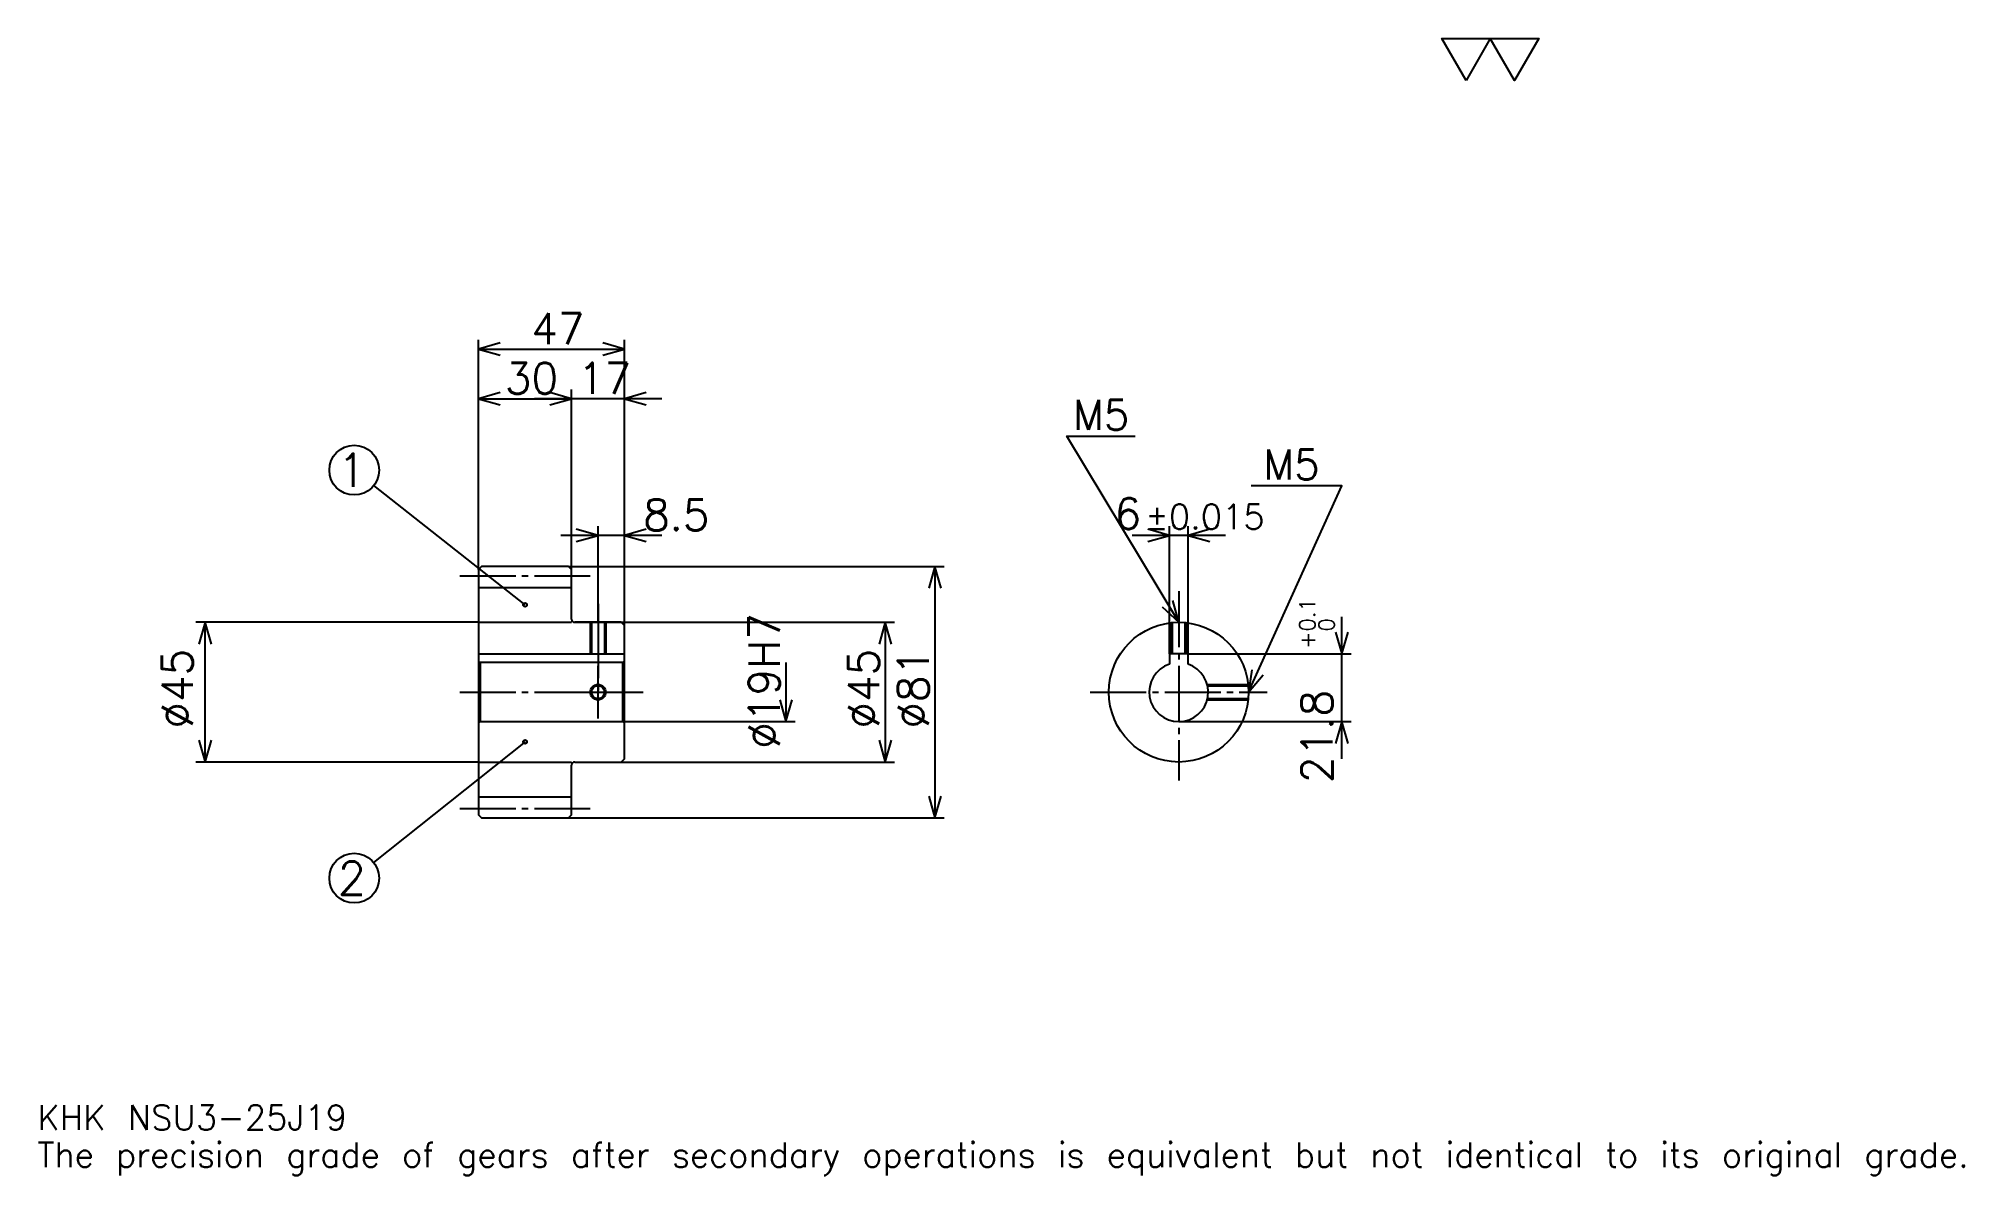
# Model space of a CAD drawing. Extents: x 20 to 641, y 7 to 374.
import ezdxf

# ---------------------------------------------------------------- set-up
doc = ezdxf.new("R2010")
doc.units = 0
doc.linetypes.add('DASHDOT', pattern=[24, 18, -2, 2, -2])
doc.layers.get('0').update_dxf_attribs({"linetype": 'CONTINUOUS'})
doc.layers.add('DASHDOT', color=6, linetype='DASHDOT')
doc.styles.add('KANJI', font='TXT', dxfattribs={"bigfont": 'BIGFONT'})

msp = doc.modelspace()

# ---------------------------------------------------------------- linework, layer by layer
at = {"color": 5}
for p, q in [((162, 203.5), (162, 276.5)), ((162, 273.5), (209, 273.5)), ((209, 203.5), (209, 276.5)), ((192, 203.5), (192, 260.5)), ((162, 257.5), (192, 257.5)), ((221, 257.5), (180, 257.5)), ((177, 191.125), (128.281616, 229.546082)), ((221, 213.5), (188.5, 213.5)), ((200.5, 203.5), (200.5, 216.5)), ((402.5, 213.5), (372.5, 213.5)), ((384.5, 175.300003), (384.5, 216.5)), ((390.5, 175.300003), (390.5, 216.5)), ((162, 202.5), (162, 203.5)), ((191, 203.5), (209, 203.5)), ((192, 202.5), (192, 203.5)), ((200.5, 185.5), (200.5, 203.5)), ((200.5, 185.5), (200.5, 203.5)), ((209, 203.5), (312, 203.5)), ((209, 184.5), (209, 203.5)), ((309, 203.5), (309, 122.5)), ((440, 141.5), (440, 187.300003)), ((162, 185.5), (71, 185.5)), ((74, 140.5), (74, 185.5)), ((193, 185.5), (209, 185.5)), ((209, 185.5), (296, 185.5)), ((293, 185.5), (293, 140.5)), ((390.5, 175.300003), (443, 175.300003)), ((261, 172.5), (261, 153.5)), ((209, 153.5), (264, 153.5)), ((387.5, 153.5), (443, 153.5)), ((177, 147), (128.252487, 108.090622)), ((162, 140.5), (71, 140.5)), ((193, 140.5), (209, 140.5)), ((209, 140.5), (296, 140.5)), ((191, 122.5), (209, 122.5)), ((209, 122.5), (312, 122.5))]:
    msp.add_line(p, q, dxfattribs=at)
at = {"color": 4}
for p, q in [((162, 196.75), (192, 196.75)), ((162, 185.5), (192, 185.5)), ((162, 175.300003), (209, 175.300003)), ((162.5, 172.5), (162.5, 153.5)), ((208.5, 172.5), (209, 173)), ((208.5, 153.5), (209, 153)), ((162, 140.5), (192, 140.5)), ((162, 129.25), (192, 129.25))]:
    msp.add_line(p, q, dxfattribs=at)
at = {"color": 7}
msp.add_lwpolyline([(480, 360), (472.200012, 373.519989), (503.399994, 373.519989), (495.600006, 360), (487.799988, 373.519989), (480, 360)], dxfattribs=at)
at = {"color": 5}
for points in [[(169, 275.5), (162, 273.5), (169, 271.5)], [(202, 271.5), (209, 273.5), (202, 275.5)], [(169, 259.5), (162, 257.5), (169, 255.5)], [(185, 255.5), (192, 257.5), (185, 259.5)], [(185, 255.5), (192, 257.5), (185, 259.5)], [(216, 259.5), (209, 257.5), (216, 255.5)], [(387.5, 185.5), (351.5, 245.5), (373.5, 245.5)], [(410, 163), (440, 229.5), (410.799988, 229.5)], [(193.5, 211.5), (200.5, 213.5), (193.5, 215.5)], [(216, 215.5), (209, 213.5), (216, 211.5)], [(377.5, 211.5), (384.5, 213.5), (377.5, 215.5)], [(397.5, 215.5), (390.5, 213.5), (397.5, 211.5)], [(311, 196.5), (309, 203.5), (307, 196.5)], [(382.183533, 190.473465), (387.5, 185.5), (385.613525, 192.531448)], [(76, 178.5), (74, 185.5), (72, 178.5)], [(295, 178.5), (293, 185.5), (291, 178.5)], [(438, 182.300003), (440, 175.300003), (442, 182.300003)], [(411.055481, 170.203186), (410, 163), (414.701599, 168.558319)], [(259, 160.5), (261, 153.5), (263, 160.5)], [(442, 146.5), (440, 153.5), (438, 146.5)], [(72, 147.5), (74, 140.5), (76, 147.5)], [(291, 147.5), (293, 140.5), (295, 147.5)], [(307, 129.5), (309, 122.5), (311, 129.5)]]:
    msp.add_lwpolyline(points, dxfattribs=at)
at = {"color": 4}
for points in [[(192, 186.5), (192, 202.5), (191, 203.5), (163, 203.5), (162, 202.5), (162, 153)], [(193, 140.5), (208, 140.5), (209, 141.5), (209, 184.5), (208, 185.5), (193, 185.5)], [(198, 185.5), (198, 175.300003)], [(198.434998, 185.5), (198.434998, 175.300003)], [(202.565002, 185.5), (202.565002, 175.300003)], [(203, 185.5), (203, 175.300003)], [(385, 175.300003), (385, 185.360687)], [(385.434998, 175.300003), (385.434998, 185.405045)], [(389.565002, 175.300003), (389.565002, 185.405045)], [(390, 175.300003), (390, 185.360687)], [(390.5, 172.013885), (390.5, 175.300003), (384.5, 175.300003), (384.5, 172.013885)], [(162, 153), (162.5, 153.5), (208.5, 153.5), (208.5, 172.5), (162.5, 172.5), (162, 173)], [(396.665161, 165.5), (409.860687, 165.5)], [(396.772858, 165.065002), (409.905029, 165.065002)], [(396.665161, 160.5), (409.860687, 160.5)], [(396.772858, 160.934998), (409.905029, 160.934998)], [(162, 153), (162, 123.5), (163, 122.5), (191, 122.5), (192, 123.5), (192, 139.5)]]:
    msp.add_lwpolyline(points, dxfattribs=at)
at = {"color": 5}
for centre, radius in [((122, 234.5), 8), ((177, 191.125), 0.6), ((177, 147), 0.6), ((122, 103.099998), 8)]:
    msp.add_circle(centre, radius, dxfattribs=at)
at = {"color": 4}
for centre, radius in [((387.5, 163), 22.5), ((200.5, 163), 2.065)]:
    msp.add_circle(centre, radius, dxfattribs=at)
at = {"color": 7}
msp.add_circle((200.5, 163), 2.5, dxfattribs=at)
at = {"color": 4}
for centre, radius, start, end in [((193, 186.5), 1, 180, 270), ((387.5, 163), 9.5, 108.408480326, 71.591519674), ((193, 139.5), 1, 90, 180)]:
    msp.add_arc(centre, radius, start, end, dxfattribs=at)
at = {"layer": 'DASHDOT', "color": 7}
for p, q in [((156, 200.5), (198, 200.5)), ((387.5, 195.5), (387.5, 134.5)), ((200.5, 185.5), (200.5, 163)), ((156, 163), (215, 163)), ((359, 163), (416, 163)), ((156, 125.5), (198, 125.5))]:
    msp.add_line(p, q, dxfattribs=at)
for points in [[(200.5, 191.5), (200.5, 169.300003)], [(200.5, 154.5), (200.5, 171.5)], [(192, 163), (209, 163)]]:
    msp.add_lwpolyline(points, dxfattribs=at)

# ---------------------------------------------------------------- texts
at = {"color": 7, "style": 'KANJI'}
for s, height, p in [('47', 10, (179, 275.100006)), ('30', 10, (170.5, 259.100006)), ('17', 10, (194, 259.100006)), ('M5', 9.6, (353.5, 247.5)), ('1', 10.666667, (116.666672, 229.166656)), ('M5', 9.6, (414.799988, 231.5)), ('8.5', 10, (215, 215.100006)), ('6', 10, (366.858032, 215.5)), ('%%p0.015', 8, (376.756775, 215.5)), ('2', 10.666667, (116.666672, 97.766663)), ('KHK NSU3-25J19', 8, (20, 22)), ('The precision grade of gears after secondary operations is equivalent but not identical to its original grade.', 8, (20, 10))]:
    msp.add_text(s, height=height, dxfattribs=at).set_placement(p)
for s, height, p in [('%%c19H7', 10, (259, 144.75)), ('0.1', 5, (431.399994, 182.590378)), ('0', 5, (437.600006, 182.590378)), ('+', 5, (431.399994, 176.990372)), ('%%c45', 10, (70, 151.25)), ('%%c45', 10, (291, 151.25)), ('%%c81', 10, (307, 151.25)), ('21.8', 10, (437, 133.706421))]:
    msp.add_text(s, height=height, rotation=90, dxfattribs=at).set_placement(p)

doc.saveas('drawing.dxf')
